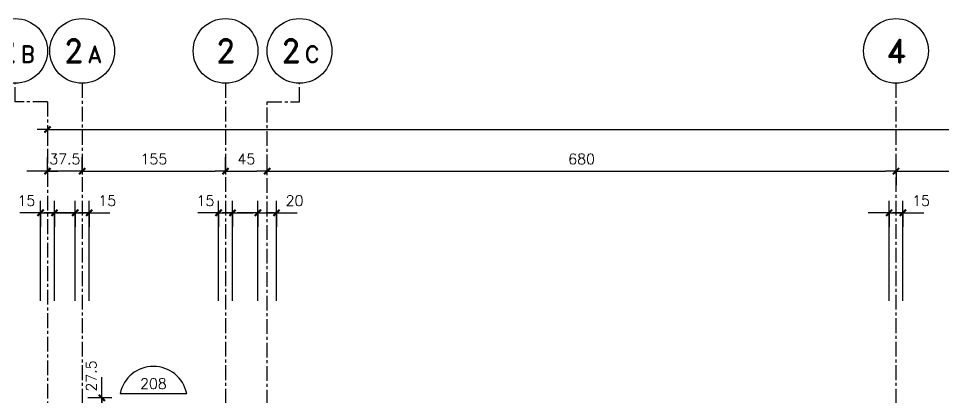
# Model space of a CAD drawing. Header units: millimetres. Extents: x -656237 to -652202, y 83238 to 86298.
# Drawn here: x -655734 to -654733, y 85889 to 86298 of the extents above; entities that cross this region are included whole.
import ezdxf
from ezdxf.enums import TextEntityAlignment as Align

# ---------------------------------------------------------------- set-up
doc = ezdxf.new("R2010")
doc.units = ezdxf.units.MM
doc.header["$LTSCALE"] = 0.5
doc.linetypes.add('CENTER', pattern=[50.8, 31.75, -6.35, 6.35, -6.35])
for name, color, linetype in [('A-LINEA 015', 6, 'Continuous'), ('COTAS', 5, 'Continuous'), ('Cotas2', 1, 'Continuous'), ('EJES', 1, 'CENTER'), ('TEXTOS1', 9, 'Continuous')]:
    doc.layers.add(name, color=color, linetype=linetype)
doc.styles.add('ROMAND', font='romand')
doc.styles.add('ROMANS', font='romans')
doc.dimstyles.new('ING-50', dxfattribs={"dimscale": 5, "dimtxt": 2.25, "dimasz": 2.25, "dimexe": 3, "dimexo": 0, "dimgap": 1.5, "dimtad": 1, "dimdec": 1, "dimzin": 12, "dimdsep": 46, "dimtxsty": 'ROMANS', "dimblk1": 'TICK1', "dimblk2": 'TICK1', "dimsah": 1, "dimcen": 0.09, "dimclrd": 2, "dimclre": 1, "dimclrt": 3, "dimadec": 1, "dimazin": 3, "dimtfac": 1, "dimtdec": 1, "dimtix": 1, "dimtmove": 2, "dimatfit": 3, "dimfxl": 3, "dimtolj": 1, "dimtzin": 12, "dimarcsym": 0})

# ---------------------------------------------------------------- blocks, each defined once
blk = doc.blocks.new('EJE-1')
at = {"color": 3, "linetype": 'Continuous'}
blk.add_circle((0, 0), 35, dxfattribs=at)
at = {"color": 5, "linetype": 'Continuous', "style": 'ROMAND'}
blk.add_attdef('0', text='', height=25, dxfattribs=at).set_placement((0.2, 0), align=Align.MIDDLE)
blk = doc.blocks.new('TICK1')
at = {"color": 2}
for points in [[(0, 0), (-1, 0)], [(0, 0), (1, 0)]]:
    blk.add_lwpolyline(points, dxfattribs=at)
at = {"color": 2, "const_width": 0.2}
blk.add_lwpolyline([(-0.3, -0.3), (0.3, 0.3)], dxfattribs=at)
blk = doc.blocks.new('*D7')
at = {"layer": 'COTAS', "color": 2, "lineweight": -2}
for p, q in [((-654803.5, 86088.3), (-654814.7, 86088.3)), ((-654792.2, 86088.3), (-654777.2, 86088.3)), ((-654766, 86088.3), (-654754.7, 86088.3))]:
    blk.add_line(p, q, dxfattribs=at)
at = {"layer": 'COTAS', "color": 1, "lineweight": -2}
for p, q in [((-654792.2, 86088.3), (-654792.2, 86073.3)), ((-654777.2, 86088.3), (-654777.2, 86073.3))]:
    blk.add_line(p, q, dxfattribs=at)
at = {"layer": 'Defpoints', "color": 0}
for p in [(-654792.2, 86088.3), (-654777.2, 86088.3), (-654777.2, 86088.3)]:
    blk.add_point(p, dxfattribs=at)
at = {"layer": 'COTAS', "color": 2, "lineweight": -2, "xscale": 11.25, "yscale": 11.25, "zscale": 11.25}
blk.add_blockref('TICK1', (-654792.2, 86088.3), dxfattribs=at)
at = {"layer": 'COTAS', "color": 2, "lineweight": -2, "xscale": 11.25, "yscale": 11.25, "zscale": 11.25, "rotation": 180}
blk.add_blockref('TICK1', (-654777.2, 86088.3), dxfattribs=at)
at = {"layer": 'COTAS', "color": 3, "insert": (-654757.6, 86101.4), "char_height": 11.25, "attachment_point": 5, "style": 'ROMANS'}
blk.add_mtext('\\A1;15', dxfattribs=at)
blk = doc.blocks.new('*D10')
at = {"layer": 'COTAS', "color": 1, "lineweight": -2}
for p, q in [((-655509.7, 86133.3), (-655509.7, 86148.3)), ((-655464.7, 86133.3), (-655464.7, 86148.3))]:
    blk.add_line(p, q, dxfattribs=at)
at = {"layer": 'COTAS', "color": 2, "lineweight": -2}
blk.add_line((-655498.5, 86133.3), (-655476, 86133.3), dxfattribs=at)
at = {"layer": 'Defpoints', "color": 0}
for p in [(-655509.7, 86133.3), (-655464.7, 86133.3), (-655464.7, 86133.3)]:
    blk.add_point(p, dxfattribs=at)
at = {"layer": 'COTAS', "color": 2, "lineweight": -2, "xscale": 11.25, "yscale": 11.25, "zscale": 11.25, "rotation": 180}
blk.add_blockref('TICK1', (-655509.7, 86133.3), dxfattribs=at)
at = {"layer": 'COTAS', "color": 2, "lineweight": -2, "xscale": 11.25, "yscale": 11.25, "zscale": 11.25}
blk.add_blockref('TICK1', (-655464.7, 86133.3), dxfattribs=at)
at = {"layer": 'COTAS', "color": 3, "insert": (-655487.2, 86146.4), "char_height": 11.25, "attachment_point": 5, "style": 'ROMANS'}
blk.add_mtext('\\A1;45', dxfattribs=at)
blk = doc.blocks.new('*D14')
at = {"layer": 'COTAS', "color": 1, "lineweight": -2}
for p, q in [((-654599.7, 86133.3), (-654599.7, 86148.3)), ((-654784.7, 86133.3), (-654784.7, 86118.3))]:
    blk.add_line(p, q, dxfattribs=at)
at = {"layer": 'COTAS', "color": 2, "lineweight": -2}
blk.add_line((-654773.5, 86133.3), (-654611, 86133.3), dxfattribs=at)
at = {"layer": 'Defpoints', "color": 0}
for p in [(-654784.7, 86133.3), (-654599.7, 86133.3), (-654599.7, 86133.3)]:
    blk.add_point(p, dxfattribs=at)
at = {"layer": 'COTAS', "color": 2, "lineweight": -2, "xscale": 11.25, "yscale": 11.25, "zscale": 11.25, "rotation": 180}
blk.add_blockref('TICK1', (-654784.7, 86133.3), dxfattribs=at)
at = {"layer": 'COTAS', "color": 2, "lineweight": -2, "xscale": 11.25, "yscale": 11.25, "zscale": 11.25}
blk.add_blockref('TICK1', (-654599.7, 86133.3), dxfattribs=at)
at = {"layer": 'COTAS', "color": 3, "insert": (-654692.2, 86146.4), "char_height": 11.25, "attachment_point": 5, "style": 'ROMANS'}
blk.add_mtext('\\A1;185', dxfattribs=at)
blk = doc.blocks.new('*D17')
at = {"layer": 'COTAS', "color": 1, "lineweight": -2}
for p, q in [((-655702.2, 86178.3), (-655702.2, 86163.3)), ((-653684.7, 86178.3), (-653684.7, 86163.3))]:
    blk.add_line(p, q, dxfattribs=at)
at = {"layer": 'COTAS', "color": 2, "lineweight": -2}
blk.add_line((-655691, 86178.3), (-653696, 86178.3), dxfattribs=at)
at = {"layer": 'Defpoints', "color": 0}
for p in [(-655702.2, 86178.3), (-653684.7, 86178.3), (-653684.7, 86178.3)]:
    blk.add_point(p, dxfattribs=at)
at = {"layer": 'COTAS', "color": 2, "lineweight": -2, "xscale": 11.25, "yscale": 11.25, "zscale": 11.25, "rotation": 180}
blk.add_blockref('TICK1', (-655702.2, 86178.3), dxfattribs=at)
at = {"layer": 'COTAS', "color": 2, "lineweight": -2, "xscale": 11.25, "yscale": 11.25, "zscale": 11.25}
blk.add_blockref('TICK1', (-653684.7, 86178.3), dxfattribs=at)
at = {"layer": 'COTAS', "color": 3, "insert": (-654693.5, 86191.4), "char_height": 11.25, "attachment_point": 5, "style": 'ROMANS'}
blk.add_mtext('\\A1;2017.5', dxfattribs=at)
blk = doc.blocks.new('*D55')
at = {"layer": 'COTAS', "color": 2, "lineweight": -2}
for p, q in [((-655528.5, 86088.3), (-655539.7, 86088.3)), ((-655517.2, 86088.3), (-655502.2, 86088.3)), ((-655491, 86088.3), (-655479.7, 86088.3))]:
    blk.add_line(p, q, dxfattribs=at)
at = {"layer": 'COTAS', "color": 1, "lineweight": -2}
for p, q in [((-655517.2, 86088.3), (-655517.2, 86073.3)), ((-655502.2, 86088.3), (-655502.2, 86073.3))]:
    blk.add_line(p, q, dxfattribs=at)
at = {"layer": 'Defpoints', "color": 0}
for p in [(-655517.2, 86088.3), (-655502.2, 86088.3), (-655502.2, 86088.3)]:
    blk.add_point(p, dxfattribs=at)
at = {"layer": 'COTAS', "color": 2, "lineweight": -2, "xscale": 11.25, "yscale": 11.25, "zscale": 11.25}
blk.add_blockref('TICK1', (-655517.2, 86088.3), dxfattribs=at)
at = {"layer": 'COTAS', "color": 2, "lineweight": -2, "xscale": 11.25, "yscale": 11.25, "zscale": 11.25, "rotation": 180}
blk.add_blockref('TICK1', (-655502.2, 86088.3), dxfattribs=at)
at = {"layer": 'COTAS', "color": 3, "insert": (-655531.4, 86101.4), "char_height": 11.25, "attachment_point": 5, "style": 'ROMANS'}
blk.add_mtext('\\A1;15', dxfattribs=at)
blk = doc.blocks.new('eje-3')
at = {"color": 3, "linetype": 'Continuous'}
blk.add_circle((0, 0), 35, dxfattribs=at)
at = {"color": 5, "linetype": 'Continuous', "style": 'ROMAND'}
for height, p in [(25, (-9.2, 0)), (18, (13.7, -3.6))]:
    blk.add_attdef('0', text='', height=height, dxfattribs=at).set_placement(p, align=Align.MIDDLE)
blk = doc.blocks.new('*D5')
at = {"layer": 'COTAS', "color": 1, "lineweight": -2}
for p, q in [((-655664.7, 86133.3), (-655664.7, 86148.3)), ((-655509.7, 86133.3), (-655509.7, 86148.3))]:
    blk.add_line(p, q, dxfattribs=at)
at = {"layer": 'COTAS', "color": 2, "lineweight": -2}
blk.add_line((-655653.5, 86133.3), (-655521, 86133.3), dxfattribs=at)
at = {"layer": 'Defpoints', "color": 0}
for p in [(-655664.7, 86133.3), (-655509.7, 86133.3), (-655509.7, 86133.3)]:
    blk.add_point(p, dxfattribs=at)
at = {"layer": 'COTAS', "color": 2, "lineweight": -2, "xscale": 11.25, "yscale": 11.25, "zscale": 11.25, "rotation": 180}
blk.add_blockref('TICK1', (-655664.7, 86133.3), dxfattribs=at)
at = {"layer": 'COTAS', "color": 2, "lineweight": -2, "xscale": 11.25, "yscale": 11.25, "zscale": 11.25}
blk.add_blockref('TICK1', (-655509.7, 86133.3), dxfattribs=at)
at = {"layer": 'COTAS', "color": 3, "insert": (-655587.2, 86146.4), "char_height": 11.25, "attachment_point": 5, "style": 'ROMANS'}
blk.add_mtext('\\A1;155', dxfattribs=at)
blk = doc.blocks.new('*D124')
at = {"layer": 'COTAS', "color": 2, "lineweight": -2}
for p, q in [((-655683.5, 86088.3), (-655694.7, 86088.3)), ((-655672.2, 86088.3), (-655657.2, 86088.3)), ((-655646, 86088.3), (-655634.7, 86088.3))]:
    blk.add_line(p, q, dxfattribs=at)
at = {"layer": 'COTAS', "color": 1, "lineweight": -2}
for p, q in [((-655672.2, 86088.3), (-655672.2, 86073.3)), ((-655657.2, 86088.3), (-655657.2, 86073.3))]:
    blk.add_line(p, q, dxfattribs=at)
at = {"layer": 'Defpoints', "color": 0}
for p in [(-655672.2, 86088.3), (-655657.2, 86088.3), (-655657.2, 86088.3)]:
    blk.add_point(p, dxfattribs=at)
at = {"layer": 'COTAS', "color": 2, "lineweight": -2, "xscale": 11.25, "yscale": 11.25, "zscale": 11.25}
blk.add_blockref('TICK1', (-655672.2, 86088.3), dxfattribs=at)
at = {"layer": 'COTAS', "color": 2, "lineweight": -2, "xscale": 11.25, "yscale": 11.25, "zscale": 11.25, "rotation": 180}
blk.add_blockref('TICK1', (-655657.2, 86088.3), dxfattribs=at)
at = {"layer": 'COTAS', "color": 3, "insert": (-655637.6, 86101.4), "char_height": 11.25, "attachment_point": 5, "style": 'ROMANS'}
blk.add_mtext('\\A1;15', dxfattribs=at)
blk = doc.blocks.new('*D143')
at = {"layer": 'COTAS', "color": 1, "lineweight": -2}
for p, q in [((-655702.2, 86133.3), (-655702.2, 86148.3)), ((-655664.7, 86133.3), (-655664.7, 86148.3))]:
    blk.add_line(p, q, dxfattribs=at)
at = {"layer": 'COTAS', "color": 2, "lineweight": -2}
for p, q in [((-655713.5, 86133.3), (-655724.7, 86133.3)), ((-655664.7, 86133.3), (-655702.2, 86133.3)), ((-655653.5, 86133.3), (-655642.2, 86133.3))]:
    blk.add_line(p, q, dxfattribs=at)
at = {"layer": 'Defpoints', "color": 0}
for p in [(-655702.2, 86133.3), (-655702.2, 86133.3), (-655664.7, 86133.3)]:
    blk.add_point(p, dxfattribs=at)
at = {"layer": 'COTAS', "color": 2, "lineweight": -2, "xscale": 11.25, "yscale": 11.25, "zscale": 11.25}
blk.add_blockref('TICK1', (-655702.2, 86133.3), dxfattribs=at)
at = {"layer": 'COTAS', "color": 2, "lineweight": -2, "xscale": 11.25, "yscale": 11.25, "zscale": 11.25, "rotation": 180}
blk.add_blockref('TICK1', (-655664.7, 86133.3), dxfattribs=at)
at = {"layer": 'COTAS', "color": 3, "insert": (-655683.5, 86146.4), "char_height": 11.25, "attachment_point": 5, "style": 'ROMANS'}
blk.add_mtext('\\A1;37.5', dxfattribs=at)
blk = doc.blocks.new('*D144')
at = {"layer": 'COTAS', "color": 2, "lineweight": -2}
for p, q in [((-655721, 86088.3), (-655732.2, 86088.3)), ((-655709.7, 86088.3), (-655694.7, 86088.3)), ((-655683.5, 86088.3), (-655672.2, 86088.3))]:
    blk.add_line(p, q, dxfattribs=at)
at = {"layer": 'COTAS', "color": 1, "lineweight": -2}
for p, q in [((-655709.7, 86088.3), (-655709.7, 86073.3)), ((-655694.7, 86088.3), (-655694.7, 86073.3))]:
    blk.add_line(p, q, dxfattribs=at)
at = {"layer": 'Defpoints', "color": 0}
for p in [(-655709.7, 86088.3), (-655694.7, 86088.3), (-655694.7, 86088.3)]:
    blk.add_point(p, dxfattribs=at)
at = {"layer": 'COTAS', "color": 2, "lineweight": -2, "xscale": 11.25, "yscale": 11.25, "zscale": 11.25}
blk.add_blockref('TICK1', (-655709.7, 86088.3), dxfattribs=at)
at = {"layer": 'COTAS', "color": 2, "lineweight": -2, "xscale": 11.25, "yscale": 11.25, "zscale": 11.25, "rotation": 180}
blk.add_blockref('TICK1', (-655694.7, 86088.3), dxfattribs=at)
at = {"layer": 'COTAS', "color": 3, "insert": (-655725.1, 86101.4), "char_height": 11.25, "attachment_point": 5, "style": 'ROMANS'}
blk.add_mtext('\\A1;15', dxfattribs=at)
blk = doc.blocks.new('*D163')
at = {"layer": 'COTAS', "color": 1, "lineweight": -2}
for p, q in [((-655464.7, 86133.3), (-655464.7, 86148.3)), ((-654784.7, 86133.3), (-654784.7, 86148.3))]:
    blk.add_line(p, q, dxfattribs=at)
at = {"layer": 'COTAS', "color": 2, "lineweight": -2}
blk.add_line((-655453.5, 86133.3), (-654796, 86133.3), dxfattribs=at)
at = {"layer": 'Defpoints', "color": 0}
for p in [(-655464.7, 86133.3), (-654784.7, 86133.3), (-654784.7, 86133.3)]:
    blk.add_point(p, dxfattribs=at)
at = {"layer": 'COTAS', "color": 2, "lineweight": -2, "xscale": 11.25, "yscale": 11.25, "zscale": 11.25, "rotation": 180}
blk.add_blockref('TICK1', (-655464.7, 86133.3), dxfattribs=at)
at = {"layer": 'COTAS', "color": 2, "lineweight": -2, "xscale": 11.25, "yscale": 11.25, "zscale": 11.25}
blk.add_blockref('TICK1', (-654784.7, 86133.3), dxfattribs=at)
at = {"layer": 'COTAS', "color": 3, "insert": (-655124.7, 86146.4), "char_height": 11.25, "attachment_point": 5, "style": 'ROMANS'}
blk.add_mtext('\\A1;680', dxfattribs=at)
blk = doc.blocks.new('*D167')
at = {"layer": 'COTAS', "color": 2, "lineweight": -2}
for p, q in [((-655643.5, 85899.5), (-655643.5, 85910.8)), ((-655643.5, 85860.8), (-655643.5, 85888.3)), ((-655643.5, 85849.5), (-655643.5, 85838.3))]:
    blk.add_line(p, q, dxfattribs=at)
at = {"layer": 'COTAS', "color": 1, "lineweight": -2}
for p, q in [((-655632.8, 85888.3), (-655658.5, 85888.3)), ((-655636.6, 85860.8), (-655658.5, 85860.8))]:
    blk.add_line(p, q, dxfattribs=at)
at = {"layer": 'Defpoints', "color": 0}
for p in [(-655643.5, 85888.3), (-655632.8, 85888.3), (-655636.6, 85860.8)]:
    blk.add_point(p, dxfattribs=at)
at = {"layer": 'COTAS', "color": 2, "lineweight": -2, "xscale": 11.25, "yscale": 11.25, "zscale": 11.25}
for p, rotation in [((-655643.5, 85888.3), 270), ((-655643.5, 85860.8), 90)]:
    blk.add_blockref('TICK1', p, dxfattribs=dict(at, rotation=rotation))
at = {"layer": 'COTAS', "color": 3, "insert": (-655654.9, 85911.9), "char_height": 11.25, "attachment_point": 5, "rotation": 90, "style": 'ROMANS'}
blk.add_mtext('\\A1;27.5', dxfattribs=at)
blk = doc.blocks.new('*D194')
at = {"layer": 'COTAS', "color": 2, "lineweight": -2}
for p, q in [((-655486, 86088.3), (-655497.2, 86088.3)), ((-655474.7, 86088.3), (-655454.7, 86088.3)), ((-655443.5, 86088.3), (-655432.2, 86088.3))]:
    blk.add_line(p, q, dxfattribs=at)
at = {"layer": 'COTAS', "color": 1, "lineweight": -2}
for p, q in [((-655474.7, 86088.3), (-655474.7, 86073.3)), ((-655454.7, 86088.3), (-655454.7, 86073.3))]:
    blk.add_line(p, q, dxfattribs=at)
at = {"layer": 'Defpoints', "color": 0}
for p in [(-655474.7, 86088.3), (-655454.7, 86088.3), (-655454.7, 86088.3)]:
    blk.add_point(p, dxfattribs=at)
at = {"layer": 'COTAS', "color": 2, "lineweight": -2, "xscale": 11.25, "yscale": 11.25, "zscale": 11.25}
blk.add_blockref('TICK1', (-655474.7, 86088.3), dxfattribs=at)
at = {"layer": 'COTAS', "color": 2, "lineweight": -2, "xscale": 11.25, "yscale": 11.25, "zscale": 11.25, "rotation": 180}
blk.add_blockref('TICK1', (-655454.7, 86088.3), dxfattribs=at)
at = {"layer": 'COTAS', "color": 3, "insert": (-655435.1, 86101.4), "char_height": 11.25, "attachment_point": 5, "style": 'ROMANS'}
blk.add_mtext('\\A1;20', dxfattribs=at)

msp = doc.modelspace()

# ---------------------------------------------------------------- linework, layer by layer
at = {"layer": 'Cotas2'}
for p, q in [((-655709.715, 85993.253), (-655709.715, 86101.249)), ((-655694.715, 85993.253), (-655694.715, 86101.249)), ((-655672.215, 85993.253), (-655672.215, 86101.249)), ((-655657.215, 85993.253), (-655657.215, 86101.249)), ((-655517.215, 85993.253), (-655517.215, 86101.249)), ((-655502.215, 85993.253), (-655502.215, 86101.249)), ((-655474.715, 85993.253), (-655474.715, 86101.249)), ((-655454.715, 85993.253), (-655454.715, 86101.249)), ((-654792.215, 85993.253), (-654792.215, 86101.249)), ((-654777.215, 85993.253), (-654777.215, 86101.249))]:
    msp.add_line(p, q, dxfattribs=at)
at = {"layer": 'EJES'}
for p, q in [((-655664.715, 86228.253), (-655664.715, 83448.253)), ((-655509.715, 86228.253), (-655509.715, 83448.253)), ((-655429.715, 86208.253), (-655429.715, 86228.253)), ((-654784.715, 86228.253), (-654784.715, 83448.253)), ((-655702.215, 86208.253), (-655702.215, 84647.405)), ((-655464.715, 83468.253), (-655464.715, 86208.253)), ((-655464.715, 86208.253), (-655429.715, 86208.253))]:
    msp.add_line(p, q, dxfattribs=at)
msp.add_lwpolyline([(-655702.215, 86208.253), (-655737.215, 86208.253), (-655737.215, 86228.253)], dxfattribs=at)
at = {"layer": 'TEXTOS1', "color": 3}
msp.add_line((-655623.685, 85893.174), (-655551.685, 85893.174), dxfattribs=at)
msp.add_arc((-655587.685, 85885.516), 36.806, 12.010217, 167.989783, dxfattribs=at)

# ---------------------------------------------------------------- block references
at = {"layer": 'A-LINEA 015', "ltscale": 0.5}
ref = msp.add_blockref('eje-3', (-655737.215, 86263.253), dxfattribs=at)
ref.add_attrib('0', '2', dxfattribs={"layer": '0', "color": 5, "linetype": 'Continuous', "height": 25, "style": 'ROMAND'}).set_placement((-655746.405, 86263.253), align=Align.MIDDLE)
ref.add_attrib('0', 'B', dxfattribs={"layer": '0', "color": 5, "linetype": 'Continuous', "height": 18, "style": 'ROMAND'}).set_placement((-655723.528, 86259.67), align=Align.MIDDLE)
ref = msp.add_blockref('eje-3', (-655664.715, 86263.253), dxfattribs=at)
ref.add_attrib('0', '2', dxfattribs={"layer": '0', "color": 5, "linetype": 'Continuous', "height": 25, "style": 'ROMAND'}).set_placement((-655673.905, 86263.253), align=Align.MIDDLE)
ref.add_attrib('0', 'A', dxfattribs={"layer": '0', "color": 5, "linetype": 'Continuous', "height": 18, "style": 'ROMAND'}).set_placement((-655651.028, 86259.67), align=Align.MIDDLE)
for p, values in [((-655509.715, 86263.253), {'0': '2'}), ((-654784.715, 86263.253), {'0': '4'})]:
    msp.add_blockref('EJE-1', p, dxfattribs=at).add_auto_attribs(values)
ref = msp.add_blockref('eje-3', (-655429.715, 86263.253), dxfattribs=at)
ref.add_attrib('0', '2', dxfattribs={"layer": '0', "color": 5, "linetype": 'Continuous', "height": 25, "style": 'ROMAND'}).set_placement((-655438.905, 86263.253), align=Align.MIDDLE)
ref.add_attrib('0', 'C', dxfattribs={"layer": '0', "color": 5, "linetype": 'Continuous', "height": 18, "style": 'ROMAND'}).set_placement((-655416.028, 86259.67), align=Align.MIDDLE)

# ---------------------------------------------------------------- texts
at = {"layer": 'TEXTOS1', "style": 'ROMANS'}
msp.add_text('208', height=11.25, dxfattribs=at).set_placement((-655587.712, 85897.97), align=Align.CENTER)

# ---------------------------------------------------------------- dimensions: what is measured, and where the dimension line sits
at = {"layer": 'COTAS'}
for base, p1, p2, picture, middle in [((-653684.715, 86178.253), (-655702.215, 86178.253), (-653684.715, 86178.253), '*D17', (-654693.465, 86191.378)), ((-655509.715, 86133.253), (-655664.715, 86133.253), (-655509.715, 86133.253), '*D5', (-655587.215, 86146.378)), ((-655464.715, 86133.253), (-655509.715, 86133.253), (-655464.715, 86133.253), '*D10', (-655487.215, 86146.378)), ((-654784.715, 86133.253), (-655464.715, 86133.253), (-654784.715, 86133.253), '*D163', (-655124.715, 86146.378)), ((-654599.715, 86133.253), (-654784.715, 86133.253), (-654599.715, 86133.253), '*D14', (-654692.215, 86146.378))]:
    dim = msp.add_linear_dim(base=base, p1=p1, p2=p2, dimstyle='ING-50', dxfattribs=at)
    dim.commit()
    dim.dimension.update_dxf_attribs({"geometry": picture, "text_midpoint": middle})
dim = msp.add_linear_dim(base=(-655702.215, 86133.253), p1=(-655664.715, 86133.253), p2=(-655702.215, 86133.253), angle=180, dimstyle='ING-50', dxfattribs=at)
dim.commit()
dim.dimension.update_dxf_attribs({"geometry": '*D143', "text_midpoint": (-655683.465, 86146.378)})
for base, p1, p2, picture, middle in [((-655694.715, 86088.253), (-655709.715, 86088.253), (-655694.715, 86088.253), '*D144', (-655725.052, 86101.378)), ((-655657.215, 86088.253), (-655672.215, 86088.253), (-655657.215, 86088.253), '*D124', (-655637.589, 86101.378)), ((-655502.215, 86088.253), (-655517.215, 86088.253), (-655502.215, 86088.253), '*D55', (-655531.377, 86101.378)), ((-655454.715, 86088.253), (-655474.715, 86088.253), (-655454.715, 86088.253), '*D194', (-655435.089, 86101.378)), ((-654777.215, 86088.253), (-654792.215, 86088.253), (-654777.215, 86088.253), '*D7', (-654757.589, 86101.378))]:
    dim = msp.add_linear_dim(base=base, p1=p1, p2=p2, dimstyle='ING-50', dxfattribs=at)
    dim.commit()
    dim.dimension.update_dxf_attribs({"geometry": picture, "text_midpoint": middle, "dimtype": 160})
dim = msp.add_linear_dim(base=(-655643.461, 85888.253), p1=(-655636.569, 85860.753), p2=(-655632.767, 85888.253), angle=90, dimstyle='ING-50', dxfattribs=at)
dim.commit()
dim.dimension.update_dxf_attribs({"geometry": '*D167', "text_midpoint": (-655654.938, 85911.877), "dimtype": 160})

doc.saveas('drawing.dxf')
